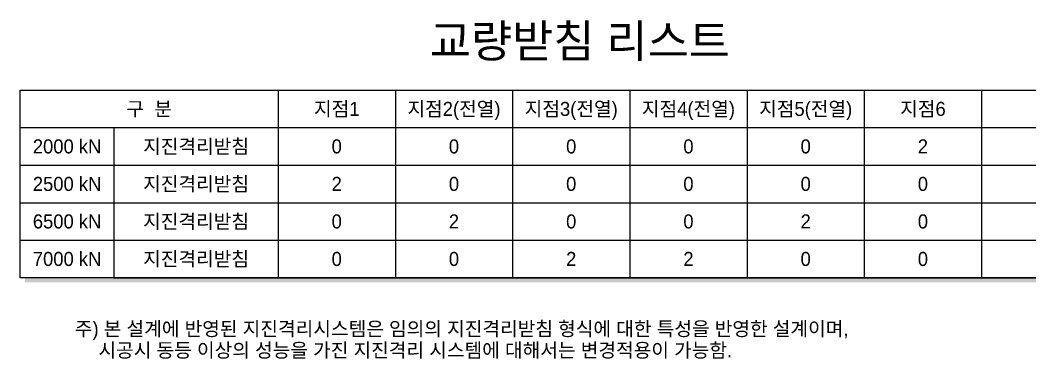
# Model space of a CAD drawing. Header units: feet. Extents: x 0 to 336400, y 0 to 237600.
# Drawn here: x 198552 to 284669, y 67108 to 95989 of the extents above; entities that cross this region are included whole.
import ezdxf
from ezdxf.enums import TextEntityAlignment as Align

# ---------------------------------------------------------------- set-up
doc = ezdxf.new("R2010")
doc.units = ezdxf.units.FT
doc.header["$LTSCALE"] = 2200
doc.header["$MEASUREMENT"] = 0
for name, color, linetype in [('CS-TABL-LIN1', 4, 'CONTINUOUS'), ('CS-TABL-LIN2', 1, 'CONTINUOUS'), ('CS-TABL-TEX1', 6, 'CONTINUOUS'), ('CS-TABL-TEX2', 3, 'CONTINUOUS'), ('CZ-TEX1', 6, 'CONTINUOUS'), ('CZ-TEX2', 3, 'CONTINUOUS')]:
    doc.layers.add(name, color=color, linetype=linetype)
doc.styles.add('A_STANDARD', font='')
doc.styles.get('A_STANDARD').set_extended_font_data('Dotum')

msp = doc.modelspace()

# ---------------------------------------------------------------- linework, layer by layer
at = {"layer": 'CS-TABL-LIN1'}
msp.add_line((206552, 74025), (290552, 74025), dxfattribs=at)
msp.add_lwpolyline([(198552, 90025), (290552, 90025), (290552, 74025), (198552, 74025)], close=True, dxfattribs=at)
msp.add_solid([(198952, 74025), (290952, 74025), (198952, 73625), (290952, 73625)], dxfattribs=at)
at = {"layer": 'CS-TABL-LIN2'}
for p, q in [((206552, 90025), (206552, 90025)), ((220552, 90025), (220552, 74025)), ((230552, 90025), (230552, 74025)), ((240552, 90025), (240552, 74025)), ((250552, 90025), (250552, 74025)), ((260552, 90025), (260552, 74025)), ((270552, 90025), (270552, 74025)), ((280552, 90025), (280552, 74025)), ((198552, 86825), (290552, 86825)), ((206552, 86825), (290552, 86825)), ((206552, 86825), (206552, 74025)), ((198552, 83625), (290552, 83625)), ((206552, 83625), (290552, 83625)), ((206552, 83625), (290552, 83625)), ((198552, 80425), (290552, 80425)), ((206552, 80425), (290552, 80425)), ((206552, 80425), (290552, 80425)), ((198552, 77225), (290552, 77225)), ((206552, 77225), (290552, 77225)), ((206552, 77225), (290552, 77225)), ((198552, 74025), (198552, 74025))]:
    msp.add_line(p, q, dxfattribs=at)

# ---------------------------------------------------------------- texts
at = {"layer": 'CS-TABL-TEX1', "style": 'A_STANDARD'}
for s, p in [('구  분', (209552, 87825)), ('지점1', (225552, 87825)), ('지점2(전열)', (235552, 87825)), ('지점3(전열)', (245552, 87825)), ('지점4(전열)', (255552, 87825)), ('지점5(전열)', (265552, 87825)), ('지점6', (275552, 87825)), ('2000 kN', (202552, 84625)), ('지진격리받침', (213552, 84625)), ('2500 kN', (202552, 81425)), ('지진격리받침', (213552, 81425)), ('6500 kN', (202552, 78225)), ('지진격리받침', (213552, 78225)), ('7000 kN', (202552, 75025)), ('지진격리받침', (213552, 75025))]:
    msp.add_text(s, height=1200, dxfattribs=at).set_placement(p, align=Align.CENTER)
at = {"layer": 'CS-TABL-TEX2', "style": 'A_STANDARD'}
for s, p in [('0', (225552, 84625)), ('0', (235552, 84625)), ('0', (245552, 84625)), ('0', (255552, 84625)), ('0', (265552, 84625)), ('2', (275552, 84625)), ('2', (225552, 81425)), ('0', (235552, 81425)), ('0', (245552, 81425)), ('0', (255552, 81425)), ('0', (265552, 81425)), ('0', (275552, 81425)), ('0', (225552, 78225)), ('2', (235552, 78225)), ('0', (245552, 78225)), ('0', (255552, 78225)), ('2', (265552, 78225)), ('0', (275552, 78225)), ('0', (225552, 75025)), ('0', (235552, 75025)), ('2', (245552, 75025)), ('2', (255552, 75025)), ('0', (265552, 75025)), ('0', (275552, 75025))]:
    msp.add_text(s, height=1200, dxfattribs=at).set_placement(p, align=Align.CENTER)
at = {"layer": 'CZ-TEX1', "style": 'A_STANDARD'}
msp.add_text('교량받침 리스트', height=2800, dxfattribs=at).set_placement((246289, 92815), align=Align.CENTER)
at = {"layer": 'CZ-TEX2', "style": 'A_STANDARD'}
for s, p in [('주) 본 설계에 반영된 지진격리시스템은 임의의 지진격리받침 형식에 대한 특성을 반영한 설계이며, ', (236427, 69072)), ('시공시 동등 이상의 성능을 가진 지진격리 시스템에 대해서는 변경적용이 가능함.', (232254, 67237))]:
    msp.add_text(s, height=1200, dxfattribs=at).set_placement(p, align=Align.CENTER)

doc.saveas('drawing.dxf')
